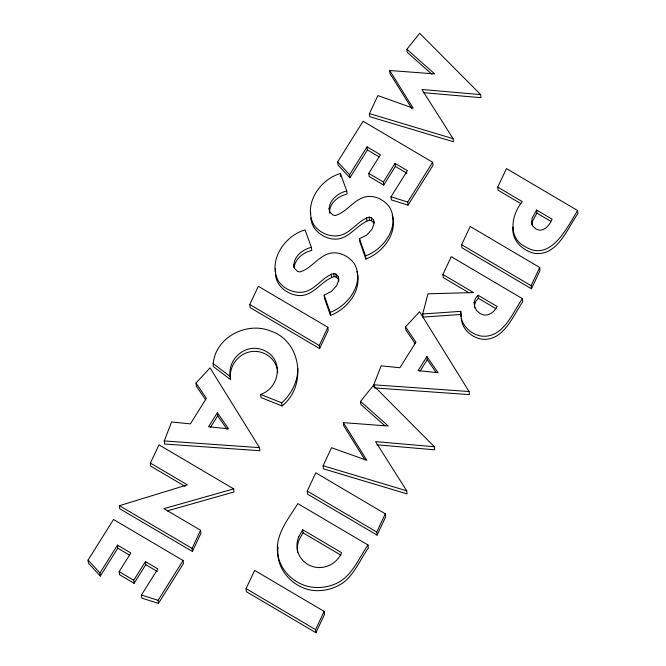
<?xml version="1.0" encoding="UTF-8"?>
<svg xmlns="http://www.w3.org/2000/svg" width="666" height="666" viewBox="0 0 666 666"><rect width="100%" height="100%" fill="white"/><g stroke="black" fill="none" stroke-linecap="round" stroke-linejoin="round"><path stroke-width="1" d="M230.611 379.637C225.474 358.583 247.511 340.717 266.35 351.573C284.099 361.455 278.979 388.278 260.606 394.439L260.939 397.527L282.076 405.952C307.018 386.305 301.79 340.992 270.446 330.952C245.771 320.904 213.062 338.711 213.187 366.442L230.611 379.637C228.08 363.836 242.349 349.051 258.175 351.648C268.515 353.105 277.364 362.046 277.739 372.652M297.794 368.448C297.869 381.618 291.433 394.147 281.743 402.863L282.076 405.952M278.097 547.119C274.941 568.048 292.149 587.537 312.471 590.392C323.193 591.641 334.19 588.861 343.09 582.775C354.695 573.901 360.09 559.681 368.331 548.06L367.998 544.979L297.835 503.604C288.236 519.255 273.826 535.947 278.113 555.794C280.211 566.874 287.512 576.273 297.144 581.934C308.833 588.985 323.601 589.177 335.93 583.649C352.106 576.431 358.524 558.574 367.998 544.979M531.635 222.044L532.176 218.107L536.596 210.04L552.089 219.181C549.733 224.375 545.837 230.286 539.443 230.211L535.939 229.046L532.833 226.099L531.635 222.044L531.967 225.133L532.509 221.195L536.921 213.128L536.596 210.04M293.922 266.7C293.107 256.818 302.58 249.384 311.397 247.344L305.045 229.92C284.565 235.722 267.441 260.881 278.505 281.285C283.949 289.036 293.856 293.423 303.263 292.124C315.592 289.951 322.211 276.914 333.808 273.518L335.93 274.059L338.22 276.39L338.836 279.678L336.596 285.747L331.352 291.5L324.151 295.13L324.484 298.218L330.527 315.443C347.444 308.916 362.421 290.176 356.884 271.395M294.031 267.724C295.238 258.633 303.246 252.481 311.73 250.424L311.397 247.344M329.27 210.306C328.446 200.424 337.928 192.99 346.745 190.951L340.393 173.526C319.913 179.329 302.789 204.487 313.844 224.892C319.297 232.642 329.204 237.029 338.603 235.731C350.94 233.558 357.55 220.521 369.155 217.124L371.27 217.665L373.559 219.996L374.175 223.285L371.944 229.354L366.691 235.106L359.498 238.736L359.823 241.825L365.867 259.049C382.792 252.522 397.769 233.783 392.232 215.001M461.197 316.467L461.097 314.435L423.043 317.083L422.71 313.994L427.938 293.814L473.559 292.565L442.907 274.492L451.223 256.668L522.394 298.634L522.727 301.723C512.845 315.917 503.837 341.05 482.276 339.244C471.844 337.745 462.054 329.37 461.297 318.506M474.758 307.875L474.167 302.131L475.682 298.002L478.013 295.196L497.186 306.502C494.68 311.297 490.126 315.409 484.407 315.101L480.269 313.678L476.714 310.639L474.6 306.56M164.261 440.942L171.578 421.986L190.376 423.876L206.385 398.335L196.004 383.008L210.056 367.882L259.532 447.652L259.865 450.732L164.594 444.031L164.261 440.942L259.532 447.652M374.026 386.863L373.801 384.806L381.119 365.85L399.916 367.74L415.925 342.199L405.544 326.873L419.597 311.746L469.072 391.516L469.405 394.605L374.134 387.895M480.669 94.597L421.903 89.494L453.055 138.661L453.388 141.741L369.763 116.683L369.439 113.603L377.872 95.579L413.186 108.183L389.71 70.504L434.682 73.893L406.868 49.267L419.73 33.3L480.669 94.597L481.002 97.686L423.268 92.666M434.332 446.736L375.566 441.625L406.71 490.8L407.043 493.881L323.426 468.822L323.093 465.734L331.535 447.718L366.849 460.323L343.365 422.644L388.336 426.024L360.531 401.407L373.393 385.439L434.332 446.736L434.657 449.816L376.923 444.805M185.073 486.388L150.741 466.142L150.408 463.061L158.983 444.838L233.683 488.894L234.016 491.974L167.224 510.889M249.783 304.512L258.35 286.288L327.855 327.281L328.188 330.361L319.622 348.584L250.108 307.592L249.783 304.512L319.289 345.504L319.622 348.584M150.408 463.061L187.379 484.865L119.405 505.677L119.73 508.757L192.416 551.481L192.091 548.401L200.591 530.278L163.911 508.649L233.683 488.894M192.416 551.481L200.916 533.366L200.591 530.278M319.289 345.504L327.855 327.281M246.07 588.627L254.637 570.404L324.142 611.396L324.475 614.477L315.909 632.7L246.403 591.708L246.07 588.627L315.576 629.62L315.909 632.7M307.234 491.042L315.801 472.827L385.306 513.811L385.639 516.899L377.073 535.114L307.559 494.13L307.234 491.042L376.74 532.034L377.073 535.114M461.63 244.705L470.196 226.482L539.701 267.466L540.026 270.554L531.468 288.778L461.954 247.785L461.63 244.705L531.135 285.689L531.468 288.778M315.576 629.62L324.142 611.396M376.74 532.034L385.306 513.811M531.135 285.689L539.701 267.466M520.87 203.654L498.051 190.201L497.718 187.113L506.476 168.598L577.605 210.548L577.938 213.628C567.282 228.321 558.033 255.494 535.339 253.48C523.101 251.215 511.247 240.409 513.036 227.098M298.709 536.863L302.697 529.745L341.625 552.697C333.341 571.453 307.8 572.918 298.768 554.428A23.884 23.218 -6.1 0 1 298.709 536.863M100.316 576.065L88.395 563.178L88.062 560.098L113.511 519.488L183.067 560.506L183.4 563.594L158.458 603.379L141.75 598.126L141.425 595.046L157.817 568.889L145.454 561.596L133.774 580.228L134.107 583.308L119.505 574.7L119.172 571.611L130.852 552.988L117.466 545.096L99.992 572.985L100.316 576.065L117.799 548.176L117.466 545.096M349.908 177.83L337.987 164.943L337.654 161.863L363.103 121.254L432.659 162.271L432.992 165.359L408.05 205.153L391.342 199.9L391.017 196.811L407.409 170.654L395.046 163.361L383.366 181.993L383.699 185.073L369.097 176.465L368.764 173.385L380.444 154.753L367.058 146.861L349.583 174.75L349.908 177.83L367.391 149.942L367.058 146.861M217.366 412.72L208.558 426.781L228.546 428.796L217.366 412.72L217.699 415.8L227.106 429.345M210.539 427.222L217.699 415.8M134.107 583.308L145.779 564.685L145.454 561.596M383.699 185.073L395.371 166.45L395.046 163.361M158.458 603.379L158.133 600.299L183.067 560.506M408.05 205.153L407.725 202.064L432.659 162.271M302.697 529.745L303.03 532.833L299.042 539.943A23.884 23.218 -6.1 0 0 297.594 552.322M426.906 356.585L418.098 370.646L438.086 372.669L426.906 356.585L427.239 359.665L436.063 372.361M420.08 371.095L427.239 359.665M522.394 298.634C512.512 312.837 503.513 337.97 481.943 336.163C469.963 334.615 459.682 323.743 460.764 311.347L422.71 313.994M577.605 210.548C567.29 227.189 550.824 262.429 525.374 246.77C507.251 237.978 511.446 214.544 522.294 201.607L497.718 187.113M478.013 295.196L478.346 298.276L476.015 301.082L474.5 305.211L474.167 302.131M373.559 219.996L373.892 223.077L371.603 220.754L369.48 220.205C356.46 224.275 348.534 240.701 333.291 239.052C322.269 237.862 311.671 229.562 310.797 217.99M338.852 281.119L338.544 279.47L336.255 277.148L334.141 276.598C321.112 280.669 313.187 297.094 297.943 295.446C286.921 294.255 276.323 285.955 275.449 274.384M365.867 259.049L365.542 255.96C383.907 249.242 400.507 226.307 389.568 207.184C384.232 199.8 374.816 194.947 365.626 196.811C353.546 199.6 346.803 212.429 335.065 215.551L332.85 214.943L329.861 212.071L329.046 208.25M330.527 315.443L330.194 312.354C348.559 305.636 365.159 282.7 354.229 263.578C348.884 256.194 339.469 251.34 330.286 253.205C318.206 255.994 311.463 268.823 299.717 271.944L297.502 271.337L294.522 268.465L293.706 264.643M373.801 384.806L469.072 391.516M369.439 113.603L453.055 138.661M323.093 465.734L406.71 490.8M391.017 196.811L407.725 202.064M141.425 595.046L158.133 600.299M260.606 394.439L281.743 402.863M119.405 505.677L192.091 548.401M536.921 213.128L550.699 221.245M367.391 149.942L378.987 156.785M395.371 166.45L406.859 173.218M368.764 173.385L383.366 181.993M468.631 292.549L443.24 277.572L442.907 274.492M478.346 298.276L495.77 308.558M303.03 532.833L341.067 555.261M117.799 548.176L129.395 555.019M145.779 564.685L157.268 571.453M119.172 571.611L133.774 580.228M212.854 363.353L230.278 376.556M431.918 74.242L407.201 52.348L406.868 49.267M384.806 425.691L360.855 404.487L360.531 401.407M337.654 161.863L349.583 174.75M88.062 560.098L99.992 572.985M415.101 343.581L405.877 329.961L405.544 326.873M205.561 399.708L196.337 386.097L196.004 383.008M411.879 108.641L390.035 73.585L389.71 70.504M364.993 459.898L343.698 425.724L343.365 422.644M359.498 238.736L365.542 255.96M324.151 295.13L330.194 312.354M329.787 213.245C328.554 203.48 338.47 196.045 347.078 194.031L346.745 190.951M460.764 311.347L461.097 314.435M371.27 217.665L371.603 220.754M369.155 217.124L369.48 220.205M366.541 217.699L366.874 220.779M340.393 173.526L340.717 176.615M338.22 276.39L338.544 279.47M335.93 274.059L336.255 277.148M333.808 273.518L334.141 276.598M331.193 274.092L331.526 277.173M310.647 212.337L310.697 214.227M275.308 268.731L275.383 271.562"/></g></svg>
